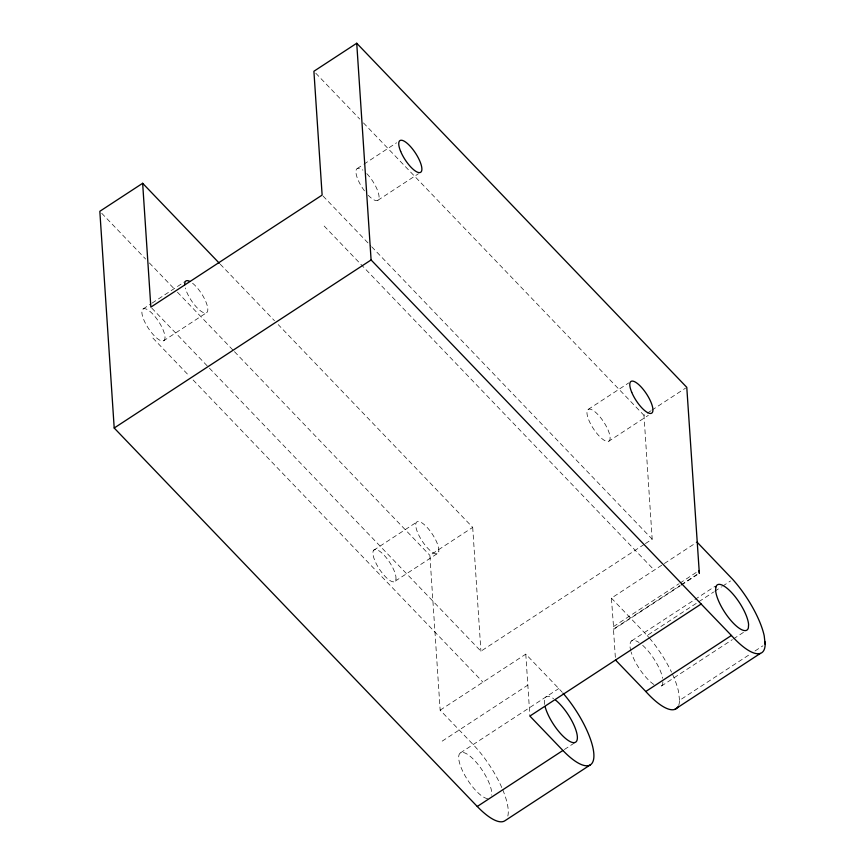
<?xml version="1.0" encoding="UTF-8"?>
<svg xmlns="http://www.w3.org/2000/svg" width="865" height="865" viewBox="0 0 865 865"><rect width="100%" height="100%" fill="white"/><g stroke="black" fill="none" stroke-linecap="round" stroke-linejoin="round"><path stroke-width="0.65" stroke-dasharray="4.33 3.24" d="M662.871 681.782L662.72 683.988A27.053 8.791 56.8 0 1 659 686.615M357.137 168.599L362.77 164.912M363.895 164.177L396.57 142.801M143.082 308.978L150.975 303.82M152.099 303.085L184.775 281.709M377.864 200.291L418.422 173.757M163.809 340.669A18.933 6.152 56.8 0 0 152.727 313.995A18.933 6.152 56.8 0 0 143.806 319.812A18.933 6.152 56.8 0 0 163.809 340.669L206.627 312.665M588.178 409.448L628.736 382.914M373.604 550.313L416.422 522.309M501.786 787.539A54.095 17.581 56.8 0 0 473.155 744.57L440.155 710.165L429.883 555.373L472.701 527.369L278.227 324.624M645.42 543.588L652.178 539.165L643.971 415.33L646.22 413.859M647.344 413.124L650.729 410.907M651.853 410.172L685.653 388.061M608.906 441.139A18.933 6.152 56.8 0 0 597.823 414.454A18.933 6.152 56.8 0 0 588.892 420.282A18.933 6.152 56.8 0 0 608.906 441.139L648.339 415.341M395.37 581.042L438.187 553.027M151.797 308.102L480.918 651.194L644.295 544.323M440.155 710.165L525.79 654.145L558.79 688.551A54.095 17.581 56.8 0 1 562.25 692.314M680.193 585.854L613.718 629.342L611.414 598.126L663.25 564.229M664.374 563.493L697.049 542.117M613.415 626.638L678.765 583.886M679.89 583.151L697.914 571.354M442.21 741.121L527.834 685.102M615.339 657.357L613.469 629.093L679.944 585.605M681.069 584.87L696.844 574.544M681.317 585.118L697.093 574.803M460.407 752.896L558.79 688.551M631.58 640.922L714.955 586.373M611.414 598.126L647.171 635.494L713.647 592.017M714.771 591.271L721.529 586.848M722.653 586.113L730.547 580.956M564.38 749.523L575.647 742.148M661.368 686.075L732.352 639.635M733.477 638.9L743.619 632.272M678.668 705.375A54.095 17.581 56.8 0 0 679.533 700.358L750.517 653.918M755.026 650.967L762.919 645.809M315.779 73.211L359.721 119.024M363.462 122.917L643.971 415.33M323.056 196.063L370.739 245.779M371.68 246.752L652.178 539.165M324.17 226.046L654.232 570.121M220.251 264.193L274.486 320.72M101.702 213.255L145.644 259.057M149.386 262.96L173.703 288.305M177.433 292.197L233.539 350.682M234.469 351.655L429.883 555.373M152.91 338.085L189.381 376.102M193.122 379.995L482.973 682.161M679.533 700.358L678.593 691.849A54.095 17.581 56.8 0 0 672.062 673.327M525.79 654.145L529.888 716.069M472.701 527.369L480.918 651.194M192.581 283.233A18.933 6.152 56.8 0 1 207.232 305.648A18.933 6.152 56.8 0 1 199.945 310.405A18.933 6.152 56.8 0 1 185.294 287.991M366.782 173.606A18.933 6.152 56.8 0 1 379.054 196.485A18.933 6.152 56.8 0 1 368.22 195.274M364.468 190.83A18.933 6.152 56.8 0 1 355.958 172.513A18.933 6.152 56.8 0 1 362.878 170.146M502.77 789.853A54.095 17.581 56.8 0 1 507.625 816.776M487.611 798.644A27.053 8.791 56.8 0 1 460.926 767.104A27.053 8.791 56.8 0 1 471.803 757.718A27.053 8.791 56.8 0 1 491.644 795.162M544.615 704.478A27.053 8.791 56.8 0 1 553.578 698.628M647.171 635.494A54.095 17.581 56.8 0 1 648.728 637.278M649.518 638.186A54.095 17.581 56.8 0 1 671.5 672.137M653.918 684.507A27.053 8.791 56.8 0 1 631.169 652.156M630.866 651.129A27.053 8.791 56.8 0 1 629.99 646.479L630.228 643.009A27.053 8.791 56.8 0 1 639.03 642.49M642.673 645.333A27.053 8.791 56.8 0 1 662.666 678.311M438.836 551.178L438.696 548.399A18.933 6.152 56.8 0 0 426.78 527.044A18.933 6.152 56.8 0 0 415.773 524.158L415.903 526.936A18.933 6.152 56.8 0 0 427.829 548.302A18.933 6.152 56.8 0 0 438.836 551.178M396.019 579.182L395.878 576.414A18.933 6.152 56.8 0 0 383.963 555.049A18.933 6.152 56.8 0 0 372.956 552.173L373.096 554.941A18.933 6.152 56.8 0 0 385.012 576.306A18.933 6.152 56.8 0 0 396.019 579.182"/><path stroke-width="1.3" d="M219.321 263.219L142.649 183.294L99.832 211.298L114.202 428.013L477.264 806.483A54.095 17.581 56.8 0 0 504.825 820.809L590.449 764.79M699.039 570.619L699.342 573.322L686.778 387.325L356.726 43.25L313.909 71.254L322.126 195.09L150.856 307.129L142.649 183.294M114.202 428.013L371.096 259.954L356.726 43.25M764.865 641.635L765.168 644.338A54.095 17.581 56.8 0 1 731.412 635.472L701.158 604.029L529.888 716.069L562.899 750.474A54.095 17.581 56.8 0 0 593.909 755.869A54.095 17.581 56.8 0 0 563.115 693.308M615.523 660.049L645.787 691.492L731.412 635.472M477.264 806.483L562.899 750.474M674.765 709.419L760.389 653.399M371.096 259.954L701.158 604.029M697.049 542.117L732.796 579.485A54.095 17.581 56.8 0 1 764.217 635.829L765.168 644.338M184.71 284.78A18.933 6.152 56.8 0 1 189.868 281.417M555.579 700.109A27.053 8.791 56.8 0 1 576.523 732.125A27.053 8.791 56.8 0 1 566.11 738.915A27.053 8.791 56.8 0 1 545.166 706.9M678.236 706.348A54.095 17.581 56.8 0 1 645.787 691.492M715.863 586.989L715.615 590.471A27.053 8.791 56.8 0 0 731.174 620.811A27.053 8.791 56.8 0 0 748.355 627.968L748.593 624.487A27.053 8.791 56.8 0 0 733.033 594.147A27.053 8.791 56.8 0 0 715.863 586.989M631.71 392.267A18.933 6.152 56.8 0 0 651.723 413.135A18.933 6.152 56.8 0 0 640.641 386.45A18.933 6.152 56.8 0 0 631.71 392.267M400.668 151.418A18.933 6.152 56.8 0 0 420.682 172.276A18.933 6.152 56.8 0 0 409.599 145.601A18.933 6.152 56.8 0 0 400.668 151.418"/></g></svg>
